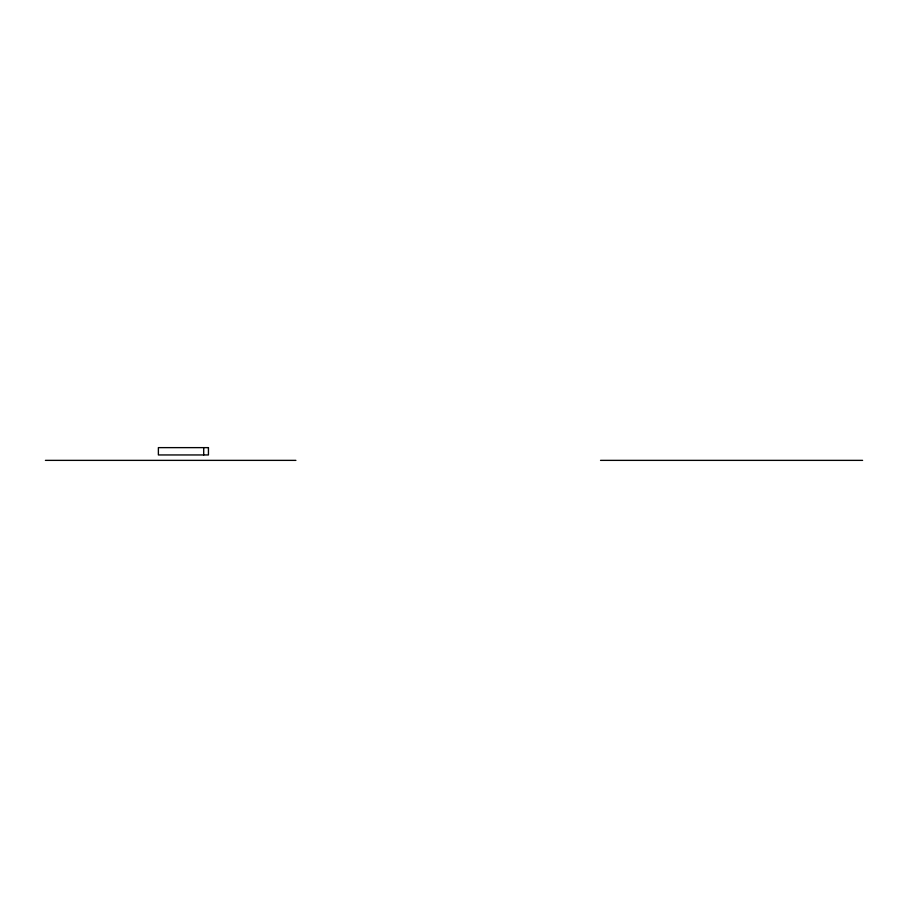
<?xml version="1.0" encoding="UTF-8"?>
<svg xmlns="http://www.w3.org/2000/svg" width="908" height="908" viewBox="0 0 908 908"><rect width="100%" height="100%" fill="white"/><g stroke="black" fill="none" stroke-linecap="round" stroke-linejoin="round"><path stroke-width="1.36" d="M45.411 460.367L295.906 460.367M600.529 460.367L862.6 460.367M203.71 447.633L203.71 454.953M208.443 447.633L158.378 447.633L158.378 454.953L208.443 454.953L208.443 447.633"/></g></svg>
